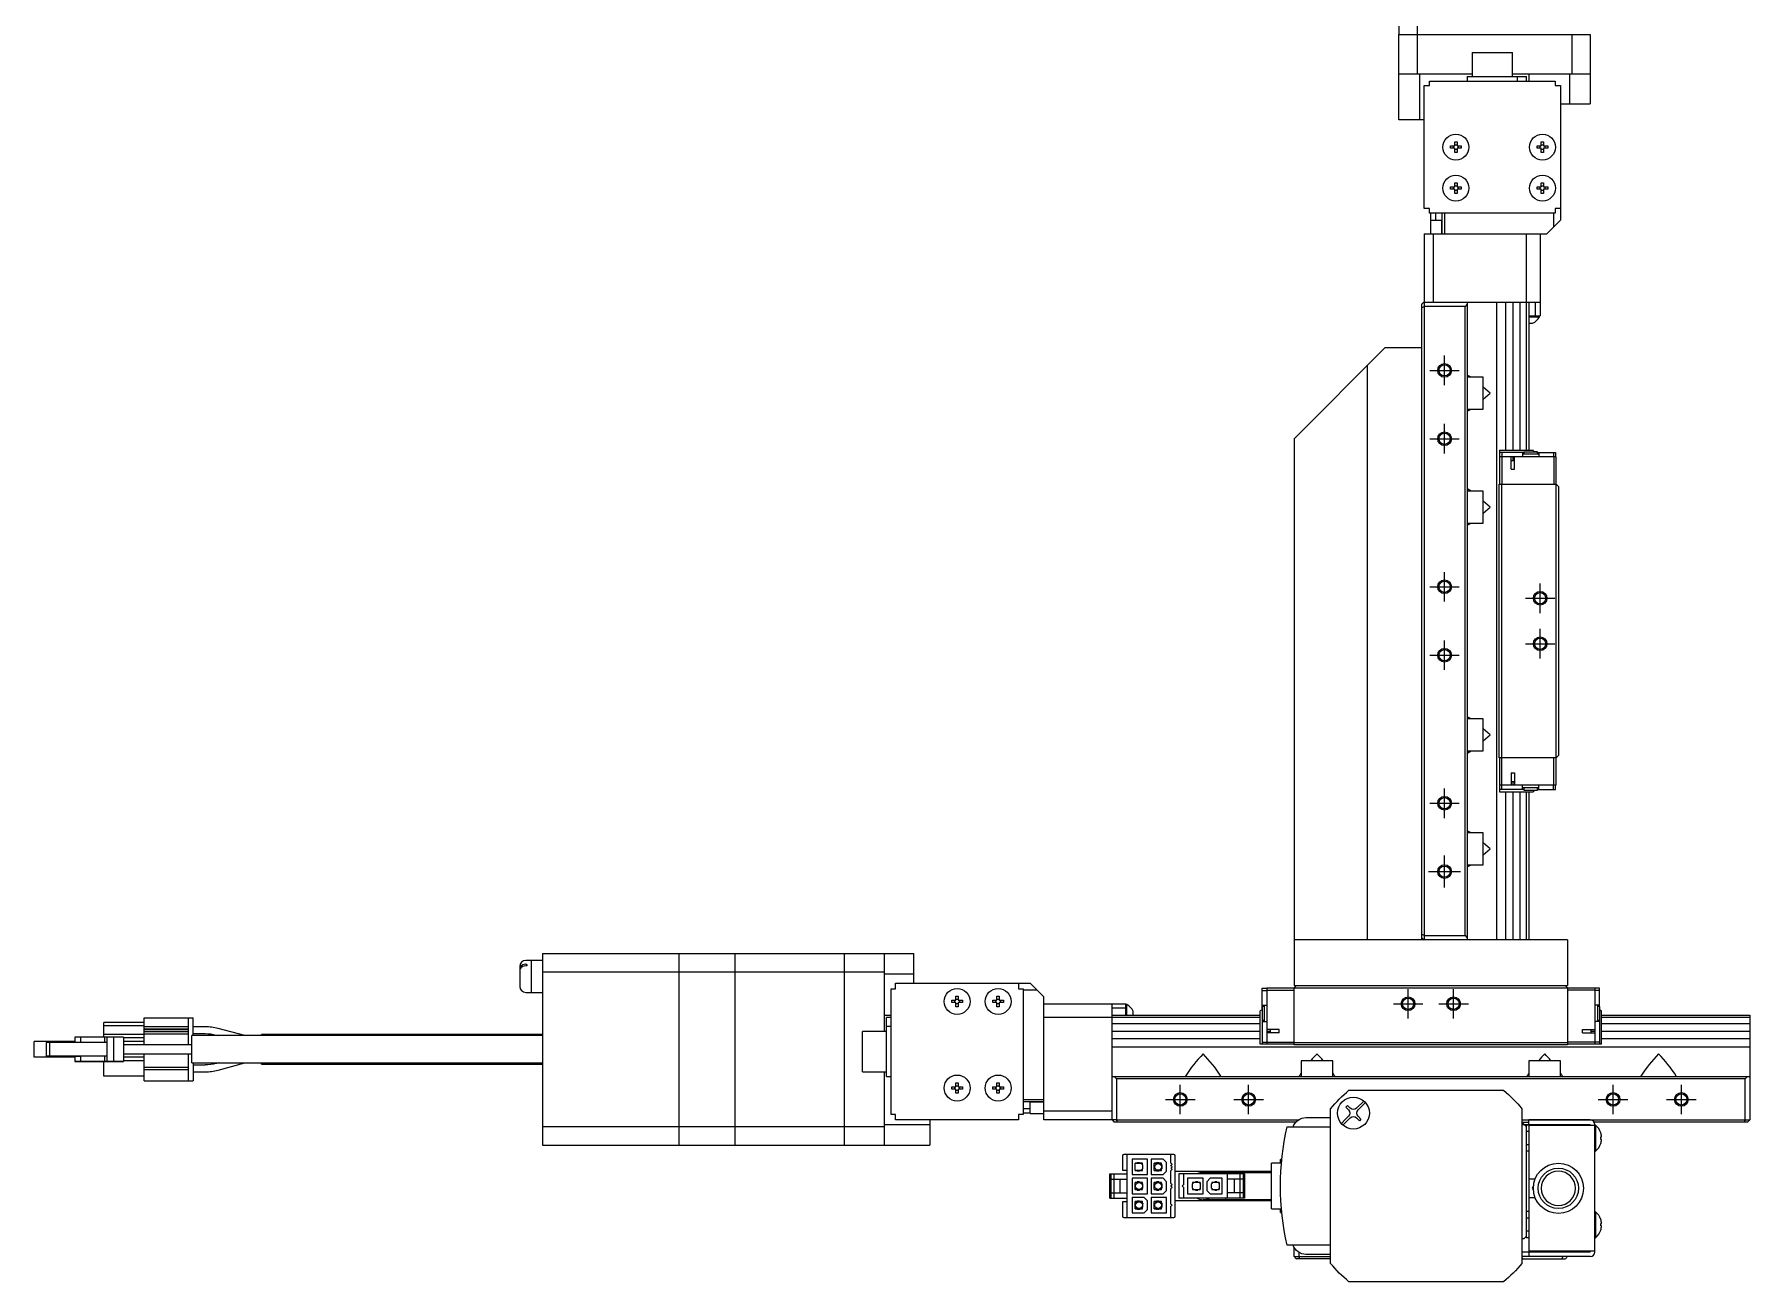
# Model space of a CAD drawing. Extents: x 0 to 1558, y -8 to 1234.
# Drawn here: x 0 to 376.6, y 394.8 to 668.5 of the extents above; entities that cross this region are included whole.
import ezdxf

# ---------------------------------------------------------------- set-up
doc = ezdxf.new("R2010")
doc.units = 0
doc.header["$LTSCALE"] = 0.5
doc.linetypes.add('CENTER', pattern=[50.8, 31.75, -6.35, 6.35, -6.35])
for name, color, linetype in [('MSM_CENTER', 1, 'CENTER'), ('MSM_CONTINUOUS', 7, 'CONTINUOUS'), ('MSM_NARROW', 5, 'CONTINUOUS')]:
    doc.layers.add(name, color=color, linetype=linetype)

msp = doc.modelspace()

# ---------------------------------------------------------------- linework, layer by layer
at = {"layer": 'MSM_CENTER'}
for p, q in [((309.6, 591.54), (309.6, 598.04)), ((306.35, 594.79), (312.85, 594.79)), ((309.6, 576.54), (309.6, 583.04)), ((306.35, 579.79), (312.85, 579.79)), ((309.6, 544.04), (309.6, 550.54)), ((306.35, 547.29), (312.85, 547.29)), ((330.6, 541.54), (330.6, 548.04)), ((327.35, 544.79), (333.85, 544.79)), ((309.6, 529.04), (309.6, 535.54)), ((327.35, 534.79), (333.85, 534.79)), ((330.6, 531.54), (330.6, 538.04)), ((306.35, 532.29), (312.85, 532.29)), ((309.6, 496.54), (309.6, 503.04)), ((306.35, 499.79), (312.85, 499.79)), ((309.6, 481.29), (309.6, 488.29)), ((306.1, 484.79), (313.1, 484.79)), ((298.37, 455.79), (304.83, 455.79)), ((301.6, 452.56), (301.6, 459.02)), ((308.37, 455.79), (314.83, 455.79)), ((311.6, 452.56), (311.6, 459.02)), ((251.6, 431.56), (251.6, 438.02)), ((266.6, 431.56), (266.6, 438.02)), ((346.6, 431.56), (346.6, 438.02)), ((361.6, 431.56), (361.6, 438.02)), ((248.37, 434.79), (254.83, 434.79)), ((263.37, 434.79), (269.83, 434.79)), ((343.37, 434.79), (349.83, 434.79)), ((358.37, 434.79), (364.83, 434.79))]:
    msp.add_line(p, q, dxfattribs=at)
at = {"layer": 'MSM_CONTINUOUS'}
for p, q in [((299.6, 692.49), (299.6, 668.54)), ((303.63, 692.49), (303.63, 668.54)), ((299.6, 668.54), (341.6, 668.54)), ((299.6, 668.49), (341.6, 668.49)), ((299.6, 649.79), (299.6, 668.49)), ((299.65, 668.54), (299.65, 668.49)), ((303.63, 668.49), (303.63, 659.79)), ((303.89, 668.54), (303.89, 668.49)), ((337.31, 668.54), (337.31, 668.49)), ((337.57, 668.49), (337.57, 659.79)), ((341.55, 668.54), (341.55, 668.49)), ((341.6, 668.49), (341.6, 653.29)), ((315.68, 664.59), (324.53, 664.59)), ((315.68, 664.59), (315.68, 659.29)), ((324.53, 659.29), (324.53, 664.59)), ((315.68, 659.79), (299.6, 659.79)), ((304.1, 659.79), (304.1, 649.79)), ((314.6, 659.29), (327.6, 659.29)), ((314.6, 659.29), (314.6, 658.29)), ((341.6, 659.79), (324.53, 659.79)), ((325.6, 658.29), (325.6, 659.29)), ((327.6, 658.29), (327.6, 659.29)), ((328.1, 659.79), (328.1, 658.29)), ((337.1, 653.29), (337.1, 659.79)), ((305.1, 630.29), (305.1, 657.29)), ((305.1, 657.29), (306.3, 657.29)), ((306.3, 658.29), (333.9, 658.29)), ((306.3, 657.29), (306.3, 658.29)), ((333.9, 658.29), (333.9, 657.29)), ((333.9, 657.29), (335.1, 657.29)), ((335.1, 657.29), (335.1, 627.79)), ((335.1, 653.29), (341.6, 653.29)), ((305.1, 649.79), (299.6, 649.79)), ((310.94, 644.05), (311.84, 644.05)), ((310.94, 643.53), (310.94, 644.05)), ((311.58, 643.53), (311.58, 644.05)), ((311.84, 644.95), (312.36, 644.95)), ((311.84, 644.05), (311.84, 644.95)), ((311.84, 644.31), (312.36, 644.31)), ((312.36, 644.95), (312.36, 644.05)), ((312.36, 644.05), (313.26, 644.05)), ((312.62, 644.05), (312.62, 643.53)), ((313.26, 644.05), (313.26, 643.53)), ((329.94, 644.05), (330.84, 644.05)), ((329.94, 643.53), (329.94, 644.05)), ((330.58, 643.53), (330.58, 644.05)), ((330.84, 644.95), (331.36, 644.95)), ((330.84, 644.05), (330.84, 644.95)), ((330.84, 644.31), (331.36, 644.31)), ((331.36, 644.95), (331.36, 644.05)), ((331.36, 644.05), (332.26, 644.05)), ((331.62, 644.05), (331.62, 643.53)), ((332.26, 644.05), (332.26, 643.53)), ((311.84, 643.53), (310.94, 643.53)), ((311.84, 642.64), (311.84, 643.53)), ((312.36, 643.28), (311.84, 643.28)), ((312.36, 642.64), (311.84, 642.64)), ((312.36, 643.53), (312.36, 642.64)), ((313.26, 643.53), (312.36, 643.53)), ((330.84, 643.53), (329.94, 643.53)), ((330.84, 642.64), (330.84, 643.53)), ((331.36, 643.28), (330.84, 643.28)), ((331.36, 642.64), (330.84, 642.64)), ((331.36, 643.53), (331.36, 642.64)), ((332.26, 643.53), (331.36, 643.53)), ((310.94, 635.05), (311.84, 635.05)), ((310.94, 634.53), (310.94, 635.05)), ((311.84, 634.53), (310.94, 634.53)), ((311.58, 634.53), (311.58, 635.05)), ((311.84, 635.95), (312.36, 635.95)), ((311.84, 635.05), (311.84, 635.95)), ((311.84, 635.31), (312.36, 635.31)), ((311.84, 633.64), (311.84, 634.53)), ((312.36, 634.28), (311.84, 634.28)), ((312.36, 633.64), (311.84, 633.64)), ((312.36, 635.95), (312.36, 635.05)), ((312.36, 635.05), (313.26, 635.05)), ((312.36, 634.53), (312.36, 633.64)), ((313.26, 634.53), (312.36, 634.53)), ((312.62, 635.05), (312.62, 634.53)), ((313.26, 635.05), (313.26, 634.53)), ((329.94, 635.05), (330.84, 635.05)), ((329.94, 634.53), (329.94, 635.05)), ((330.84, 634.53), (329.94, 634.53)), ((330.58, 634.53), (330.58, 635.05)), ((330.84, 635.95), (331.36, 635.95)), ((330.84, 635.05), (330.84, 635.95)), ((330.84, 635.31), (331.36, 635.31)), ((330.84, 633.64), (330.84, 634.53)), ((331.36, 634.28), (330.84, 634.28)), ((331.36, 633.64), (330.84, 633.64)), ((331.36, 635.95), (331.36, 635.05)), ((331.36, 635.05), (332.26, 635.05)), ((331.36, 634.53), (331.36, 633.64)), ((332.26, 634.53), (331.36, 634.53)), ((331.62, 635.05), (331.62, 634.53)), ((332.26, 635.05), (332.26, 634.53)), ((306.3, 630.29), (305.1, 630.29)), ((306.3, 629.29), (306.3, 630.29)), ((333.9, 629.29), (306.3, 629.29)), ((306.6, 627.79), (306.6, 629.29)), ((307.6, 629.29), (307.6, 627.79)), ((309.1, 624.79), (309.1, 629.29)), ((309.6, 629.29), (309.6, 624.79)), ((333.6, 626.29), (333.6, 629.29)), ((335.1, 630.29), (333.9, 630.29)), ((333.9, 630.29), (333.9, 629.29)), ((306.5, 627.79), (309, 627.79)), ((306.5, 627.79), (306.5, 624.79)), ((309, 624.79), (309, 627.79)), ((332.1, 624.79), (333.6, 626.29)), ((333.6, 626.29), (335.1, 627.79)), ((305.1, 624.79), (332.1, 624.79)), ((305.1, 624.79), (305.1, 608.8)), ((307.1, 624.79), (307.1, 609.79)), ((327.6, 609.79), (327.6, 624.79)), ((330.6, 624.79), (330.6, 606.79)), ((305.1, 609.79), (304.6, 609.29)), ((304.6, 469.79), (304.6, 609.29)), ((305.1, 609.79), (330.6, 609.79)), ((305.11, 608.79), (305.11, 470.79)), ((314.1, 608.79), (305.11, 608.79)), ((314.6, 609.29), (314.1, 608.79)), ((314.1, 470.79), (314.1, 608.79)), ((314.6, 609.79), (314.6, 469.79)), ((321.1, 469.79), (321.1, 609.79)), ((322.99, 609.79), (322.99, 577.29)), ((324.6, 609.79), (324.6, 577.29)), ((326.21, 577.29), (326.21, 609.79)), ((327.59, 577.29), (327.59, 609.79)), ((328.1, 609.79), (328.1, 577.29)), ((328.1, 606.79), (330.6, 606.79)), ((328.1, 606.54), (330.45, 606.54)), ((329.6, 606.79), (329.6, 609.79)), ((330.45, 606.54), (330.45, 606.79)), ((328.1, 605.14), (328.94, 605.14)), ((296.6, 599.79), (276.6, 579.79)), ((296.6, 599.79), (304.6, 599.79)), ((292.6, 595.79), (292.6, 469.79)), ((314.72, 593.69), (314.6, 593.54)), ((318.1, 593.29), (314.6, 593.29)), ((315.47, 593.29), (314.72, 593.69)), ((318.1, 586.29), (318.1, 593.29)), ((319.6, 589.79), (318.1, 591.11)), ((318.1, 588.47), (319.6, 589.79)), ((314.6, 586.29), (318.1, 586.29)), ((314.6, 586.05), (314.72, 585.89)), ((314.72, 585.89), (315.47, 586.29)), ((276.6, 579.79), (276.6, 459.79)), ((321.7, 577.29), (329.03, 577.29)), ((321.7, 577.29), (321.7, 569.79)), ((327, 576.79), (321.7, 576.79)), ((322.2, 576.79), (322.2, 569.79)), ((326.7, 576.79), (326.7, 575.79)), ((330.3, 576.39), (326.7, 576.39)), ((330, 576.84), (327, 576.84)), ((327, 576.84), (327, 576.39)), ((329.3, 576.84), (329.03, 577.29)), ((330, 576.89), (329.27, 576.89)), ((330, 576.39), (330, 576.89)), ((330, 576.79), (334, 576.79)), ((330.3, 576.79), (330.3, 575.79)), ((333.5, 576.79), (333.5, 575.79)), ((334, 576.79), (334, 575.79)), ((334.1, 575.79), (321.7, 575.79)), ((324.25, 573.09), (324.25, 575.79)), ((324.25, 574.99), (324.95, 574.99)), ((324.25, 573.09), (324.95, 573.09)), ((324.6, 575.79), (324.6, 574.99)), ((324.95, 573.09), (324.95, 575.79)), ((333.6, 575.79), (333.6, 569.79)), ((334.1, 503.79), (334.1, 575.79)), ((314.72, 568.69), (314.6, 568.54)), ((315.47, 568.29), (314.72, 568.69)), ((321.6, 509.79), (321.6, 569.79)), ((321.6, 569.79), (334.1, 569.79)), ((322.1, 569.79), (322.1, 509.79)), ((334.1, 569.79), (334.6, 569.29)), ((334.6, 569.29), (334.6, 510.29)), ((318.1, 568.29), (314.6, 568.29)), ((318.1, 561.29), (318.1, 568.29)), ((319.6, 564.79), (318.1, 566.12)), ((314.6, 561.29), (318.1, 561.29)), ((314.72, 560.89), (315.47, 561.29)), ((318.1, 563.47), (319.6, 564.79)), ((314.6, 561.05), (314.72, 560.89)), ((314.72, 518.69), (314.6, 518.54)), ((318.1, 518.29), (314.6, 518.29)), ((315.47, 518.29), (314.72, 518.69)), ((318.1, 511.29), (318.1, 518.29)), ((319.6, 514.79), (318.1, 516.11)), ((318.1, 513.47), (319.6, 514.79)), ((314.6, 511.29), (318.1, 511.29)), ((314.6, 511.05), (314.72, 510.89)), ((314.72, 510.89), (315.47, 511.29)), ((334.1, 509.79), (321.6, 509.79)), ((321.7, 509.79), (321.7, 502.29)), ((322.2, 502.79), (322.2, 509.79)), ((333.6, 503.79), (333.6, 509.79)), ((334.6, 510.29), (334.1, 509.79)), ((324.25, 506.49), (324.25, 503.79)), ((324.25, 506.49), (324.95, 506.49)), ((324.95, 506.49), (324.95, 503.79)), ((334.1, 503.79), (321.7, 503.79)), ((327, 502.79), (321.7, 502.79)), ((321.7, 502.29), (329.03, 502.29)), ((322.99, 502.29), (322.99, 469.79)), ((324.25, 504.59), (324.95, 504.59)), ((324.6, 504.59), (324.6, 503.79)), ((324.6, 502.29), (324.6, 469.79)), ((326.21, 469.79), (326.21, 502.29)), ((326.7, 502.79), (326.7, 503.79)), ((330.3, 503.19), (326.7, 503.19)), ((327, 503.19), (327, 502.69)), ((327, 502.69), (330, 502.69)), ((327.59, 469.79), (327.59, 502.29)), ((328.1, 502.29), (328.1, 469.79)), ((329.27, 502.69), (329.03, 502.29)), ((330, 502.69), (330, 503.19)), ((330, 502.79), (334, 502.79)), ((330.3, 502.79), (330.3, 503.79)), ((333.5, 502.79), (333.5, 503.79)), ((334, 502.79), (334, 503.79)), ((314.72, 493.69), (314.6, 493.54)), ((315.47, 493.29), (314.72, 493.69)), ((318.1, 493.29), (314.6, 493.29)), ((318.1, 486.29), (318.1, 493.29)), ((319.6, 489.79), (318.1, 491.11)), ((318.1, 488.47), (319.6, 489.79)), ((314.6, 486.29), (318.1, 486.29)), ((314.6, 486.05), (314.72, 485.89)), ((314.72, 485.89), (315.47, 486.29)), ((305.1, 470.79), (305.1, 469.79)), ((305.11, 470.79), (314.1, 470.79)), ((314.1, 470.79), (314.6, 470.29)), ((336.6, 469.79), (276.6, 469.79)), ((304.6, 470.29), (305.1, 469.79)), ((336.6, 469.79), (336.6, 459.79)), ((106.6, 463.99), (106.6, 459.59)), ((109.05, 465.29), (107.9, 465.29)), ((108.1, 464.44), (107.9, 464.44)), ((108.1, 464.09), (107.9, 464.09)), ((108.1, 464.44), (108.1, 464.09)), ((109.05, 465.29), (109.05, 458.29)), ((109.1, 465.24), (109.05, 465.24)), ((111.6, 465.29), (109.1, 465.29)), ((109.1, 465.29), (109.1, 458.29)), ((111.6, 466.79), (141.55, 466.79)), ((111.6, 466.79), (111.6, 424.79)), ((141.55, 424.79), (141.55, 466.79)), ((141.55, 466.74), (141.6, 466.74)), ((141.6, 466.79), (153.85, 466.79)), ((141.6, 424.79), (141.6, 466.79)), ((153.85, 424.79), (153.85, 466.79)), ((153.85, 466.74), (153.9, 466.74)), ((153.9, 466.79), (177.85, 466.79)), ((153.9, 424.79), (153.9, 466.79)), ((177.85, 424.79), (177.85, 466.79)), ((177.85, 466.74), (177.9, 466.74)), ((177.9, 466.79), (193.1, 466.79)), ((177.9, 424.79), (177.9, 466.79)), ((186.6, 466.79), (186.6, 449.72)), ((193.1, 460.29), (193.1, 466.79)), ((111.6, 462.76), (141.55, 462.76)), ((141.55, 462.51), (141.6, 462.51)), ((141.6, 462.76), (153.85, 462.76)), ((153.85, 462.51), (153.9, 462.51)), ((153.9, 462.76), (177.85, 462.76)), ((177.85, 462.51), (177.9, 462.51)), ((177.9, 462.76), (186.6, 462.76)), ((193.1, 462.29), (186.6, 462.29)), ((189.1, 459.09), (189.1, 460.29)), ((189.1, 460.29), (218.6, 460.29)), ((216.1, 460.29), (216.1, 459.09)), ((221.6, 457.29), (218.6, 460.29)), ((276.6, 459.79), (336.6, 459.79)), ((276.6, 459.29), (277.1, 459.79)), ((336.1, 459.79), (336.6, 459.29)), ((107.9, 458.29), (109.05, 458.29)), ((109.05, 458.34), (109.1, 458.34)), ((109.1, 458.29), (111.6, 458.29)), ((188.1, 431.49), (188.1, 459.09)), ((188.1, 459.09), (189.1, 459.09)), ((201.44, 456.03), (201.44, 456.55)), ((201.44, 456.55), (202.34, 456.55)), ((202.34, 456.03), (201.44, 456.03)), ((202.08, 456.03), (202.08, 456.55)), ((202.34, 457.45), (202.86, 457.45)), ((202.34, 456.55), (202.34, 457.45)), ((202.34, 456.81), (202.86, 456.81)), ((202.34, 455.14), (202.34, 456.03)), ((202.86, 455.78), (202.34, 455.78)), ((202.86, 457.45), (202.86, 456.55)), ((202.86, 456.55), (203.76, 456.55)), ((202.86, 456.03), (202.86, 455.14)), ((203.76, 456.03), (202.86, 456.03)), ((203.12, 456.55), (203.12, 456.03)), ((203.76, 456.55), (203.76, 456.03)), ((210.44, 456.03), (210.44, 456.55)), ((210.44, 456.55), (211.34, 456.55)), ((211.34, 456.03), (210.44, 456.03)), ((211.08, 456.03), (211.08, 456.55)), ((211.34, 457.45), (211.86, 457.45)), ((211.34, 456.55), (211.34, 457.45)), ((211.34, 456.81), (211.86, 456.81)), ((211.34, 455.14), (211.34, 456.03)), ((211.86, 455.78), (211.34, 455.78)), ((211.86, 457.45), (211.86, 456.55)), ((211.86, 456.55), (212.76, 456.55)), ((211.86, 456.03), (211.86, 455.14)), ((212.76, 456.03), (211.86, 456.03)), ((212.12, 456.55), (212.12, 456.03)), ((212.76, 456.55), (212.76, 456.03)), ((216.1, 459.09), (217.1, 459.09)), ((217.1, 459.09), (217.1, 431.49)), ((220.1, 458.79), (217.1, 458.79)), ((221.6, 430.29), (221.6, 457.29)), ((221.6, 455.79), (239.6, 455.79)), ((236.6, 430.29), (236.6, 455.79)), ((239.6, 453.29), (239.6, 455.79)), ((269.6, 459.19), (270.6, 459.19)), ((269.6, 455.19), (269.6, 459.19)), ((269.6, 458.69), (270.6, 458.69)), ((270.6, 459.29), (270.6, 446.89)), ((270.6, 459.29), (342.6, 459.29)), ((270.6, 458.79), (276.6, 458.79)), ((276.6, 446.79), (276.6, 459.29)), ((336.6, 459.29), (336.6, 446.79)), ((342.6, 458.79), (336.6, 458.79)), ((342.6, 459.29), (342.6, 446.89)), ((343.6, 459.19), (342.6, 459.19)), ((343.6, 458.69), (342.6, 458.69)), ((343.6, 455.19), (343.6, 459.19)), ((24.15, 446.79), (24.15, 452.69)), ((24.15, 452.69), (34.85, 452.69)), ((33.85, 446.79), (33.85, 452.69)), ((34.85, 448.79), (34.85, 452.69)), ((186.6, 453.29), (188.1, 453.29)), ((187.1, 439.79), (187.1, 452.79)), ((188.1, 452.79), (187.1, 452.79)), ((202.86, 455.14), (202.34, 455.14)), ((211.86, 455.14), (211.34, 455.14)), ((236.6, 452.79), (221.6, 452.79)), ((239.6, 454.79), (236.6, 454.79)), ((236.6, 453.29), (269.1, 453.29)), ((269.1, 452.79), (236.6, 452.79)), ((239.85, 455.64), (239.6, 455.64)), ((239.85, 453.29), (239.85, 455.64)), ((241.25, 453.29), (241.25, 454.13)), ((269.55, 454.49), (269.1, 454.22)), ((269.1, 446.89), (269.1, 454.22)), ((269.5, 455.19), (269.5, 454.46)), ((270, 455.19), (269.5, 455.19)), ((269.55, 455.19), (269.55, 452.19)), ((269.55, 452.19), (270, 452.19)), ((269.6, 455.49), (270.6, 455.49)), ((269.6, 452.19), (269.6, 446.89)), ((270, 455.49), (270, 451.89)), ((343.6, 455.49), (342.6, 455.49)), ((343.2, 455.49), (343.2, 451.89)), ((343.7, 455.19), (343.2, 455.19)), ((343.2, 452.19), (343.7, 452.19)), ((343.6, 452.19), (343.6, 446.89)), ((343.7, 452.19), (343.7, 455.19)), ((343.7, 454.46), (344.1, 454.22)), ((344.1, 446.89), (344.1, 454.22)), ((344.1, 453.29), (376.6, 453.29)), ((376.6, 452.79), (344.1, 452.79)), ((376.6, 453.29), (376.6, 430.29)), ((8.9, 448.49), (8.9, 447.29)), ((9.85, 448.49), (8.9, 448.49)), ((10.15, 448.49), (9.85, 448.49)), ((10.15, 448.49), (10.15, 447.29)), ((15.4, 448.49), (10.15, 448.49)), ((24.15, 451.69), (15.25, 451.69)), ((15.25, 448.49), (15.25, 451.69)), ((24.15, 450.94), (15.25, 450.94)), ((24.15, 449.04), (15.25, 449.04)), ((15.4, 448.49), (15.4, 447.29)), ((15.9, 448.49), (15.4, 448.49)), ((17.4, 448.49), (15.9, 448.49)), ((15.9, 448.49), (15.9, 443.09)), ((17.4, 448.49), (17.4, 443.09)), ((19.6, 448.49), (17.4, 448.49)), ((19.6, 448.49), (19.6, 443.09)), ((24.15, 448.29), (19.6, 448.29)), ((24.15, 450.79), (33.85, 450.79)), ((24.15, 450.29), (33.85, 450.29)), ((24.15, 450.24), (33.85, 450.24)), ((24.15, 449.74), (33.85, 449.74)), ((24.15, 449.69), (33.85, 449.69)), ((24.15, 449.19), (33.85, 449.19)), ((34.6, 442.79), (34.6, 448.79)), ((111.6, 448.79), (34.6, 448.79)), ((37.48, 450.74), (34.85, 450.74)), ((34.85, 449.24), (37.48, 449.24)), ((39.98, 448.92), (40.43, 448.79)), ((46.22, 448.79), (40.37, 450.36)), ((49.85, 448.79), (49.85, 449.04)), ((111.6, 449.04), (49.85, 449.04)), ((181.8, 440.87), (181.8, 449.72)), ((187.1, 449.72), (181.8, 449.72)), ((188.1, 450.79), (187.1, 450.79)), ((269.1, 451.4), (236.6, 451.4)), ((236.6, 449.79), (269.1, 449.79)), ((236.6, 448.19), (269.1, 448.19)), ((269.6, 451.89), (270.6, 451.89)), ((273.3, 450.14), (270.6, 450.14)), ((270.6, 449.79), (271.4, 449.79)), ((273.3, 449.44), (270.6, 449.44)), ((271.4, 449.44), (271.4, 450.14)), ((273.3, 449.44), (273.3, 450.14)), ((339.9, 450.14), (342.6, 450.14)), ((339.9, 449.44), (339.9, 450.14)), ((339.9, 449.44), (342.6, 449.44)), ((341.8, 449.44), (341.8, 450.14)), ((341.8, 449.79), (342.6, 449.79)), ((343.6, 451.89), (342.6, 451.89)), ((376.6, 451.4), (344.1, 451.4)), ((344.1, 449.79), (376.6, 449.79)), ((344.1, 448.19), (376.6, 448.19)), ((0, 444.09), (0, 447.49)), ((8.9, 447.49), (0, 447.49)), ((3.3, 447.29), (2.6, 447.29)), ((2.6, 447.29), (2.6, 444.29)), ((3.3, 447.29), (3.3, 444.29)), ((15.9, 447.29), (3.3, 447.29)), ((24.15, 447.49), (19.6, 447.49)), ((26.96, 446.79), (19.6, 446.79)), ((19.6, 444.79), (26.96, 444.79)), ((19.6, 444.79), (27.5, 444.79)), ((24.15, 438.89), (24.15, 444.79)), ((28.22, 446.79), (26.96, 446.79)), ((26.96, 444.79), (28.22, 444.79)), ((27.5, 444.79), (27.7, 444.79)), ((27.7, 444.79), (34.6, 444.79)), ((34.6, 446.79), (28.22, 446.79)), ((28.22, 444.79), (34.6, 444.79)), ((33.85, 438.89), (33.85, 444.79)), ((376.6, 446.29), (236.6, 446.29)), ((276.6, 446.89), (269.1, 446.89)), ((269.6, 447.39), (276.6, 447.39)), ((276.6, 447.29), (336.6, 447.29)), ((336.6, 446.79), (276.6, 446.79)), ((343.6, 447.39), (336.6, 447.39)), ((344.1, 446.89), (336.6, 446.89)), ((8.9, 444.09), (0, 444.09)), ((8.9, 444.09), (0, 444.09)), ((8.9, 444.09), (0, 444.09)), ((2.6, 444.29), (4.1, 444.29)), ((3.3, 444.29), (2.6, 444.29)), ((15.9, 444.29), (3.3, 444.29)), ((4.1, 444.29), (5.6, 444.29)), ((5.47, 444.29), (10.15, 444.29)), ((5.6, 444.29), (5.47, 444.29)), ((8.9, 444.29), (8.9, 443.09)), ((9.85, 443.09), (8.9, 443.09)), ((8.9, 443.09), (18.6, 443.09)), ((8.9, 443.09), (8.9, 443.09)), ((9.85, 444.29), (10.15, 444.29)), ((10.15, 443.09), (9.85, 443.09)), ((15.4, 444.29), (10.15, 444.29)), ((10.15, 444.29), (10.15, 443.09)), ((15.4, 443.09), (10.15, 443.09)), ((11.65, 443.09), (11.83, 443.09)), ((11.95, 443.09), (11.65, 443.09)), ((11.83, 443.09), (17.4, 443.09)), ((19.6, 443.09), (11.95, 443.09)), ((15.25, 439.89), (15.25, 443.09)), ((15.9, 444.29), (15.4, 444.29)), ((15.4, 444.29), (15.4, 443.09)), ((15.9, 443.09), (15.4, 443.09)), ((17.4, 443.09), (15.9, 443.09)), ((18.6, 443.09), (19.6, 443.09)), ((24.15, 444.09), (19.6, 444.09)), ((24.15, 443.29), (19.6, 443.29)), ((19.6, 443.09), (19.6, 443.09)), ((24.15, 441.84), (33.85, 441.84)), ((24.15, 441.34), (33.85, 441.34)), ((34.6, 442.79), (111.6, 442.79)), ((34.85, 442.79), (34.85, 438.89)), ((37.48, 442.34), (34.85, 442.34)), ((34.85, 440.84), (37.48, 440.84)), ((40.43, 442.79), (39.97, 442.67)), ((40.36, 441.22), (46.22, 442.79)), ((49.85, 442.54), (49.85, 442.79)), ((49.85, 442.54), (111.6, 442.54)), ((181.8, 440.87), (187.1, 440.87)), ((186.6, 440.87), (186.6, 424.79)), ((278.1, 443.29), (278.1, 439.79)), ((285.1, 443.29), (278.1, 443.29)), ((285.1, 439.79), (285.1, 443.29)), ((335.1, 443.29), (328.1, 443.29)), ((328.1, 443.29), (328.1, 439.79)), ((335.1, 439.79), (335.1, 443.29)), ((24.15, 439.89), (15.25, 439.89)), ((24.15, 438.89), (34.85, 438.89)), ((187.1, 439.79), (188.1, 439.79)), ((201.44, 437.03), (201.44, 437.55)), ((201.44, 437.55), (202.34, 437.55)), ((202.34, 437.03), (201.44, 437.03)), ((202.08, 437.03), (202.08, 437.55)), ((202.34, 438.45), (202.86, 438.45)), ((202.34, 437.55), (202.34, 438.45)), ((202.34, 437.81), (202.86, 437.81)), ((202.34, 436.14), (202.34, 437.03)), ((202.86, 438.45), (202.86, 437.55)), ((202.86, 437.55), (203.76, 437.55)), ((202.86, 437.03), (202.86, 436.14)), ((203.76, 437.03), (202.86, 437.03)), ((203.12, 437.55), (203.12, 437.03)), ((203.76, 437.55), (203.76, 437.03)), ((210.44, 437.03), (210.44, 437.55)), ((210.44, 437.55), (211.34, 437.55)), ((211.34, 437.03), (210.44, 437.03)), ((211.08, 437.03), (211.08, 437.55)), ((211.34, 438.45), (211.86, 438.45)), ((211.34, 437.55), (211.34, 438.45)), ((211.34, 437.81), (211.86, 437.81)), ((211.34, 436.14), (211.34, 437.03)), ((211.86, 438.45), (211.86, 437.55)), ((211.86, 437.55), (212.76, 437.55)), ((211.86, 437.03), (211.86, 436.14)), ((212.76, 437.03), (211.86, 437.03)), ((212.12, 437.55), (212.12, 437.03)), ((212.76, 437.55), (212.76, 437.03)), ((236.6, 439.79), (376.6, 439.79)), ((237.1, 439.79), (237.6, 439.29)), ((375.6, 439.29), (237.6, 439.29)), ((237.6, 439.29), (237.6, 430.3)), ((252.86, 439.79), (252.7, 439.92)), ((260.34, 439.79), (260.5, 439.92)), ((277.86, 439.79), (277.7, 439.92)), ((285.34, 439.79), (285.5, 439.92)), ((327.86, 439.79), (327.7, 439.92)), ((335.34, 439.79), (335.5, 439.92)), ((352.86, 439.79), (352.7, 439.92)), ((360.34, 439.79), (360.5, 439.92)), ((375.6, 439.29), (376.1, 439.79)), ((375.6, 430.3), (375.6, 439.29)), ((202.86, 436.78), (202.34, 436.78)), ((202.86, 436.14), (202.34, 436.14)), ((211.86, 436.78), (211.34, 436.78)), ((211.86, 436.14), (211.34, 436.14)), ((217.1, 434.79), (221.6, 434.79)), ((221.6, 434.29), (217.1, 434.29)), ((218.6, 431.69), (218.6, 434.19)), ((221.6, 434.19), (218.6, 434.19)), ((287.94, 433.1), (288.29, 433.46)), ((288.54, 432.5), (287.94, 433.1)), ((288.29, 433.46), (288.89, 432.86)), ((288.63, 436.79), (322.57, 436.79)), ((290.31, 432.86), (291.89, 434.44)), ((292.25, 434.09), (290.66, 432.5)), ((189.1, 431.49), (188.1, 431.49)), ((189.1, 430.29), (189.1, 431.49)), ((216.1, 430.29), (189.1, 430.29)), ((196.6, 430.29), (196.6, 424.79)), ((216.1, 431.49), (216.1, 430.29)), ((217.1, 431.49), (216.1, 431.49)), ((217.1, 432.79), (218.6, 432.79)), ((218.6, 431.79), (217.1, 431.79)), ((218.6, 431.69), (221.6, 431.69)), ((221.6, 432.29), (236.6, 432.29)), ((237.6, 430.29), (221.6, 430.29)), ((236.6, 430.29), (237.1, 429.79)), ((276.94, 429.79), (237.1, 429.79)), ((237.6, 430.3), (277.53, 430.3)), ((279.18, 430.79), (284.6, 430.79)), ((284.6, 398.82), (284.6, 432.76)), ((286.95, 429.5), (287.88, 430.43)), ((288.23, 430.07), (287.31, 429.15)), ((287.88, 430.43), (288.54, 431.09)), ((288.89, 430.73), (288.23, 430.07)), ((290.91, 430.13), (290.31, 430.73)), ((290.66, 431.09), (291.26, 430.49)), ((291.26, 430.49), (290.91, 430.13)), ((326.6, 432.76), (326.6, 398.82)), ((326.6, 430.3), (375.6, 430.3)), ((327.6, 428.79), (326.6, 429.79)), ((326.6, 429.79), (328.1, 429.79)), ((341.6, 430.29), (328.1, 430.29)), ((328.1, 429.29), (328.1, 430.29)), ((376.1, 429.79), (342.47, 429.79)), ((375.6, 430.29), (376.6, 430.29)), ((376.1, 429.79), (376.6, 430.29)), ((111.6, 428.82), (141.55, 428.82)), ((141.55, 429.08), (141.6, 429.08)), ((141.6, 428.82), (153.85, 428.82)), ((153.85, 429.08), (153.9, 429.08)), ((153.9, 428.82), (177.85, 428.82)), ((177.85, 429.08), (177.9, 429.08)), ((177.9, 428.82), (186.6, 428.82)), ((186.6, 429.29), (196.6, 429.29)), ((275.03, 428.79), (284.6, 428.79)), ((326.6, 429.29), (341.6, 429.29)), ((327.2, 429.19), (335.85, 429.19)), ((341.6, 429.18), (327.6, 429.18)), ((327.6, 404.41), (327.6, 429.18)), ((328.1, 427.74), (327.6, 427.74)), ((328.1, 429.09), (328.1, 401.49)), ((342.6, 429.09), (328.1, 429.09)), ((335.85, 429.19), (335.86, 429.18)), ((335.9, 429.29), (336.01, 429.18)), ((336.6, 429.18), (336.6, 429.29)), ((341.6, 429.09), (341.6, 429.29)), ((342.6, 401.29), (342.6, 429.29)), ((342.76, 429.14), (342.6, 429.14)), ((342.76, 429.14), (342.76, 423.44)), ((343.91, 427.45), (343.91, 427.45)), ((343.91, 426.03), (343.91, 426.55)), ((343.91, 426.55), (344.08, 426.55)), ((344.08, 426.03), (343.91, 426.03)), ((111.6, 424.79), (141.55, 424.79)), ((141.55, 424.84), (141.6, 424.84)), ((141.6, 424.79), (153.85, 424.79)), ((153.85, 424.84), (153.9, 424.84)), ((153.9, 424.79), (177.85, 424.79)), ((177.85, 424.84), (177.9, 424.84)), ((177.9, 424.79), (196.6, 424.79)), ((238.9, 422.39), (238.9, 419.29)), ((250.2, 422.69), (239.2, 422.69)), ((239.9, 408.89), (239.9, 422.69)), ((249.5, 420.79), (249.5, 422.69)), ((250.5, 409.19), (250.5, 422.39)), ((328.1, 424.85), (327.6, 424.85)), ((328.1, 423.41), (327.6, 423.41)), ((342.6, 423.44), (342.76, 423.44)), ((343.91, 425.14), (343.91, 425.14)), ((236.1, 413.09), (236.1, 418.49)), ((236.1, 418.49), (239.9, 418.49)), ((236.4, 413.09), (236.4, 418.49)), ((237.1, 413.09), (237.1, 418.49)), ((238.9, 419.29), (239.9, 419.29)), ((241, 421.69), (241, 418.29)), ((244.4, 421.69), (241, 421.69)), ((241, 418.29), (244.4, 418.29)), ((242.15, 420.79), (241.65, 420.79)), ((241.65, 419.19), (241.65, 420.79)), ((243.02, 420.74), (241.65, 420.74)), ((241.65, 419.24), (243.02, 419.24)), ((241.65, 419.19), (242.15, 419.19)), ((242.15, 420.74), (242.15, 420.89)), ((242.65, 420.89), (242.15, 420.89)), ((242.15, 419.24), (242.15, 419.09)), ((242.15, 419.09), (242.65, 419.09)), ((242.65, 420.74), (242.65, 420.89)), ((243.3, 420.79), (242.65, 420.79)), ((242.65, 419.09), (242.65, 419.24)), ((242.65, 419.19), (243.3, 419.19)), ((243.4, 420.37), (243.02, 420.74)), ((243.02, 419.24), (243.4, 419.62)), ((243.3, 420.47), (243.3, 420.79)), ((243.3, 419.19), (243.3, 419.52)), ((243.4, 419.62), (243.4, 420.37)), ((244.4, 418.29), (244.4, 421.69)), ((245.2, 421.69), (245.2, 418.29)), ((247.85, 421.69), (245.2, 421.69)), ((245.2, 418.29), (247.85, 418.29)), ((245.85, 419.19), (245.85, 420.79)), ((246.35, 420.79), (245.85, 420.79)), ((247.22, 420.74), (245.85, 420.74)), ((246.01, 420.21), (245.85, 419.68)), ((245.85, 419.24), (247.22, 419.24)), ((245.85, 419.19), (246.35, 419.19)), ((246.35, 420.74), (246.35, 420.89)), ((246.85, 420.89), (246.35, 420.89)), ((246.35, 419.24), (246.35, 419.09)), ((246.35, 419.09), (246.85, 419.09)), ((246.85, 420.74), (246.85, 420.89)), ((247.5, 420.79), (246.85, 420.79)), ((246.85, 419.09), (246.85, 419.24)), ((246.85, 419.19), (247.5, 419.19)), ((247.6, 420.37), (247.22, 420.74)), ((247.22, 419.24), (247.5, 419.52)), ((247.31, 419.33), (247.44, 419.78)), ((247.5, 420.47), (247.5, 420.79)), ((247.5, 419.52), (247.6, 419.62)), ((247.5, 419.19), (247.5, 419.52)), ((247.6, 419.62), (247.6, 420.37)), ((248.6, 420.94), (247.85, 421.69)), ((247.85, 418.29), (248.6, 419.04)), ((248.6, 419.04), (248.6, 420.94)), ((249.5, 420.24), (249.5, 420.29)), ((249.5, 419.69), (249.5, 419.74)), ((249.5, 416.32), (249.5, 419.19)), ((250.5, 419.04), (271.6, 419.04)), ((251.3, 418.49), (251.3, 413.09)), ((265.7, 418.49), (251.3, 418.49)), ((252.3, 418.49), (252.3, 416.04)), ((256.6, 418.79), (271.6, 418.79)), ((259.6, 418.79), (259.6, 419.04)), ((261.6, 418.49), (261.6, 418.79)), ((261.9, 418.49), (261.9, 413.09)), ((264.7, 418.49), (264.7, 413.09)), ((265.4, 418.49), (265.4, 413.09)), ((265.7, 418.49), (265.7, 413.09)), ((271.6, 410.79), (271.6, 420.79)), ((273.81, 420.79), (271.6, 420.79)), ((273.6, 420.79), (273.6, 421.61)), ((273.89, 421.61), (273.6, 421.61)), ((236.4, 417.29), (239.9, 417.29)), ((236.4, 414.29), (239.9, 414.29)), ((238.4, 414.29), (238.4, 417.29)), ((241, 417.49), (241, 414.09)), ((244.4, 417.49), (241, 417.49)), ((241.65, 414.99), (241.65, 416.59)), ((242.15, 416.59), (241.65, 416.59)), ((243.02, 416.54), (241.65, 416.54)), ((241.65, 415.04), (243.02, 415.04)), ((241.65, 414.99), (242.15, 414.99)), ((242.65, 416.69), (242.15, 416.69)), ((242.15, 416.54), (242.15, 416.69)), ((242.15, 415.04), (242.15, 414.89)), ((242.15, 414.89), (242.65, 414.89)), ((242.65, 416.54), (242.65, 416.69)), ((243.3, 416.59), (242.65, 416.59)), ((242.65, 414.89), (242.65, 415.04)), ((242.65, 414.99), (243.3, 414.99)), ((243.4, 416.17), (243.02, 416.54)), ((243.02, 415.04), (243.4, 415.42)), ((243.3, 416.27), (243.3, 416.59)), ((243.3, 414.99), (243.3, 415.32)), ((243.4, 415.42), (243.4, 416.17)), ((244.4, 414.09), (244.4, 417.49)), ((247.85, 417.49), (245.2, 417.49)), ((245.2, 417.49), (245.2, 414.09)), ((246.35, 416.59), (245.85, 416.59)), ((245.85, 414.99), (245.85, 416.59)), ((247.22, 416.54), (245.85, 416.54)), ((245.85, 416.54), (245.93, 416.54)), ((245.85, 415.05), (245.93, 415.04)), ((245.85, 415.04), (247.22, 415.04)), ((245.85, 414.99), (246.35, 414.99)), ((246.85, 416.69), (246.35, 416.69)), ((246.35, 416.54), (246.35, 416.69)), ((246.35, 415.04), (246.35, 414.89)), ((246.35, 414.89), (246.85, 414.89)), ((246.85, 416.54), (246.85, 416.69)), ((247.5, 416.59), (246.85, 416.59)), ((246.85, 414.89), (246.85, 415.04)), ((246.85, 414.99), (247.5, 414.99)), ((247.6, 416.17), (247.22, 416.54)), ((247.22, 415.04), (247.6, 415.42)), ((247.5, 416.27), (247.5, 416.59)), ((247.5, 414.99), (247.5, 415.32)), ((247.6, 415.42), (247.6, 416.17)), ((248.6, 416.74), (247.85, 417.49)), ((247.85, 414.09), (248.6, 414.84)), ((248.6, 414.84), (248.6, 416.74)), ((249.5, 415.77), (249.5, 415.82)), ((249.5, 411.84), (249.5, 415.27)), ((252.3, 415.54), (252.3, 413.09)), ((253.2, 417.49), (253.2, 414.09)), ((256.6, 417.49), (253.2, 417.49)), ((254.57, 416.54), (254.2, 416.17)), ((254.2, 416.17), (254.2, 415.42)), ((254.2, 415.42), (254.57, 415.04)), ((254.95, 416.59), (254.3, 416.59)), ((254.3, 416.59), (254.3, 416.27)), ((254.3, 415.32), (254.3, 414.99)), ((254.3, 414.99), (254.95, 414.99)), ((255.95, 416.54), (254.57, 416.54)), ((254.57, 415.04), (255.95, 415.04)), ((255.45, 416.69), (254.95, 416.69)), ((254.95, 416.69), (254.95, 416.54)), ((254.95, 415.04), (254.95, 414.89)), ((254.95, 414.89), (255.45, 414.89)), ((255.45, 416.69), (255.45, 416.54)), ((255.95, 416.59), (255.45, 416.59)), ((255.45, 414.89), (255.45, 415.04)), ((255.45, 414.99), (255.95, 414.99)), ((255.95, 416.59), (255.95, 414.99)), ((256.6, 414.09), (256.6, 417.49)), ((258.15, 417.49), (257.4, 416.74)), ((257.4, 416.74), (257.4, 414.84)), ((257.4, 414.84), (258.15, 414.09)), ((260.8, 417.49), (258.15, 417.49)), ((258.77, 416.54), (258.4, 416.17)), ((258.4, 416.17), (258.4, 415.42)), ((258.4, 415.42), (258.77, 415.04)), ((259.15, 416.59), (258.5, 416.59)), ((258.5, 416.59), (258.5, 416.27)), ((258.5, 415.32), (258.5, 414.99)), ((258.5, 414.99), (259.15, 414.99)), ((260.15, 416.54), (258.77, 416.54)), ((258.77, 415.04), (260.15, 415.04)), ((259.65, 416.69), (259.15, 416.69)), ((259.15, 416.69), (259.15, 416.54)), ((259.15, 415.04), (259.15, 414.89)), ((259.15, 414.89), (259.65, 414.89)), ((259.65, 416.69), (259.65, 416.54)), ((260.15, 416.59), (259.65, 416.59)), ((259.65, 414.89), (259.65, 415.04)), ((259.65, 414.99), (260.15, 414.99)), ((260.15, 416.59), (260.15, 414.99)), ((260.8, 414.09), (260.8, 417.49)), ((265.4, 417.29), (261.9, 417.29)), ((265.4, 414.29), (261.9, 414.29)), ((263.4, 417.29), (263.4, 414.29)), ((329.48, 417.29), (328.1, 417.29)), ((329.12, 415.81), (328.83, 415.29)), ((328.83, 415.29), (329.12, 414.78)), ((236.1, 413.09), (239.9, 413.09)), ((238.9, 412.29), (238.9, 409.19)), ((239.9, 412.29), (238.9, 412.29)), ((241, 414.09), (244.4, 414.09)), ((241, 413.29), (241, 409.89)), ((243.65, 413.29), (241, 413.29)), ((242.15, 412.39), (241.65, 412.39)), ((241.65, 410.79), (241.65, 412.39)), ((243.02, 412.34), (241.65, 412.34)), ((241.65, 410.84), (243.02, 410.84)), ((241.65, 410.79), (242.15, 410.79)), ((241.8, 411.8), (241.96, 412.34)), ((242.15, 412.34), (242.15, 412.49)), ((242.65, 412.49), (242.15, 412.49)), ((242.15, 410.84), (242.15, 410.69)), ((242.15, 410.69), (242.65, 410.69)), ((242.65, 412.34), (242.65, 412.49)), ((243.3, 412.39), (242.65, 412.39)), ((242.65, 410.69), (242.65, 410.84)), ((242.65, 410.79), (243.3, 410.79)), ((243.3, 412.07), (243.02, 412.34)), ((243.02, 410.84), (243.4, 411.22)), ((243.4, 411.94), (243.25, 411.39)), ((243.3, 412.07), (243.3, 412.39)), ((243.4, 411.97), (243.3, 412.07)), ((243.3, 410.79), (243.3, 411.12)), ((243.4, 411.22), (243.4, 411.97)), ((244.4, 412.54), (243.65, 413.29)), ((243.65, 409.89), (244.4, 410.64)), ((244.4, 410.64), (244.4, 412.54)), ((245.2, 414.09), (247.85, 414.09)), ((245.2, 413.29), (245.2, 409.89)), ((248.6, 413.29), (245.2, 413.29)), ((245.85, 410.79), (245.85, 412.39)), ((246.35, 412.39), (245.85, 412.39)), ((247.22, 412.34), (245.85, 412.34)), ((246.01, 411.38), (245.85, 411.91)), ((245.85, 410.84), (247.22, 410.84)), ((245.85, 410.79), (246.35, 410.79)), ((246.85, 412.49), (246.35, 412.49)), ((246.35, 412.34), (246.35, 412.49)), ((246.35, 410.84), (246.35, 410.69)), ((246.35, 410.69), (246.85, 410.69)), ((246.85, 412.34), (246.85, 412.49)), ((247.5, 412.39), (246.85, 412.39)), ((246.85, 410.69), (246.85, 410.84)), ((246.85, 410.79), (247.5, 410.79)), ((247.5, 412.07), (247.22, 412.34)), ((247.22, 410.84), (247.6, 411.22)), ((247.31, 412.26), (247.44, 411.81)), ((247.5, 412.07), (247.5, 412.39)), ((247.6, 411.97), (247.5, 412.07)), ((247.5, 410.79), (247.5, 411.12)), ((247.6, 411.22), (247.6, 411.97)), ((248.6, 409.89), (248.6, 413.29)), ((249.5, 408.89), (249.5, 411.34)), ((271.6, 412.54), (250.5, 412.54)), ((265.7, 413.09), (251.3, 413.09)), ((253.2, 414.09), (256.6, 414.09)), ((271.6, 412.79), (256.6, 412.79)), ((258.15, 414.09), (260.8, 414.09)), ((259.6, 412.54), (259.6, 412.79)), ((261.6, 412.79), (261.6, 413.09)), ((271.6, 410.79), (273.81, 410.79)), ((273.6, 409.97), (273.6, 410.79)), ((328.1, 413.29), (329.48, 413.29)), ((239.2, 408.89), (250.2, 408.89)), ((241, 409.89), (243.65, 409.89)), ((245.2, 409.89), (248.6, 409.89)), ((273.6, 409.97), (273.89, 409.97)), ((328.1, 410.18), (327.6, 410.18)), ((328.1, 408.74), (327.6, 408.74)), ((342.76, 410.14), (342.6, 410.14)), ((342.76, 410.14), (342.76, 404.44)), ((343.91, 408.45), (343.91, 408.45)), ((343.91, 407.03), (343.91, 407.55)), ((343.91, 407.55), (344.08, 407.55)), ((344.08, 407.03), (343.91, 407.03)), ((326.6, 404.29), (327.1, 404.29)), ((327.1, 404.29), (327.6, 404.79)), ((328.1, 405.85), (327.6, 405.85)), ((328.1, 404.41), (327.6, 404.41)), ((342.6, 404.44), (342.76, 404.44)), ((343.91, 406.14), (343.91, 406.14)), ((284.6, 402.79), (275.03, 402.79)), ((276.6, 400.3), (276.6, 402.26)), ((276.6, 400.29), (284.6, 400.29)), ((284.6, 399.79), (277.11, 399.79)), ((277.6, 401.24), (277.6, 400.29)), ((277.81, 399.79), (277.6, 400.29)), ((284.6, 400.79), (279.18, 400.79)), ((341.6, 401.29), (326.6, 401.29)), ((341.6, 400.29), (326.6, 400.29)), ((326.6, 400.09), (326.9, 399.79)), ((326.6, 399.79), (336.09, 399.79)), ((342.6, 401.49), (328.1, 401.49)), ((328.1, 401.29), (328.1, 400.29)), ((335.6, 400.29), (335.39, 399.79)), ((335.6, 401.29), (335.8, 401.49)), ((336.6, 401.49), (336.6, 401.29)), ((341.6, 401.29), (341.6, 401.49)), ((322.57, 394.79), (288.63, 394.79))]:
    msp.add_line(p, q, dxfattribs=at)
for centre, radius in [((312.1, 643.79), 2.85), ((331.1, 643.79), 2.85), ((312.1, 634.79), 2.85), ((331.1, 634.79), 2.85), ((309.6, 594.79), 1.23), ((309.6, 579.79), 1.23), ((309.6, 547.29), 1.23), ((330.6, 544.79), 1.23), ((330.6, 534.79), 1.23), ((309.6, 532.29), 1.23), ((309.6, 499.79), 1.23), ((309.6, 484.79), 1.23), ((202.6, 456.29), 2.85), ((211.6, 456.29), 2.85), ((301.6, 455.79), 1.23), ((311.6, 455.79), 1.23), ((202.6, 437.29), 2.85), ((211.6, 437.29), 2.85), ((251.6, 434.79), 1.23), ((266.6, 434.79), 1.23), ((289.6, 431.79), 3.5), ((346.6, 434.79), 1.23), ((361.6, 434.79), 1.23), ((246.72, 419.99), 0.75), ((334.6, 415.29), 5.5), ((334.6, 415.29), 4.43), ((242.52, 415.79), 0.75), ((246.72, 415.79), 0.75), ((242.52, 411.59), 0.75), ((246.72, 411.59), 0.75)]:
    msp.add_circle(centre, radius, dxfattribs=at)
at = {"layer": 'MSM_CONTINUOUS', "extrusion": (0, 0, -1)}
msp.add_circle((-334.6, 415.29), 3.75, dxfattribs=at)
at = {"layer": 'MSM_CONTINUOUS'}
for centre, radius, start, end in [((304.57, 609.39), 0.794, 272.4308, 312.2411), ((306.1, 610.29), 1.8, 236.251, 236.4427), ((327.6, 608.11), 3.25, 294.3004, 331.2734), ((304.57, 470.2), 0.794, 47.7589, 87.5692), ((306.1, 469.29), 1.8, 123.5573, 123.749), ((107.9, 463.99), 1.3, 90, 180), ((107.35, 463.49), 0.751, 141.1045, 178.2319), ((107.35, 463.14), 0.754, 138.1061, 174.1834), ((107.82, 463.04), 1.41, 87.1822, 138.6257), ((107.81, 462.7), 1.39, 86.96, 137.1801), ((107.9, 459.59), 1.3, 180, 270), ((238.29, 452.79), 3.25, 24.3004, 61.2734), ((37.48, 439.59), 11.15, 75.0015, 90.0068), ((279.03, 422.84), 31.38, 135.6092, 147.0188), ((234.17, 422.84), 31.38, 32.9812, 44.3908), ((304.03, 422.84), 31.38, 135.6092, 139.326), ((259.17, 422.84), 31.38, 40.674, 44.3908), ((354.03, 422.84), 31.38, 135.6092, 139.326), ((309.17, 422.84), 31.38, 40.674, 44.3908), ((379.03, 422.84), 31.38, 135.6092, 147.0188), ((334.17, 422.84), 31.38, 32.9812, 44.3908), ((37.48, 452), 11.15, 269.9911, 285.0006), ((304.03, 422.84), 31.38, 145.7006, 147.0188), ((259.17, 422.84), 31.38, 32.9812, 34.2994), ((354.03, 422.84), 31.38, 145.7006, 147.0188), ((309.17, 422.84), 31.38, 32.9812, 34.2994), ((236.1, 431.29), 1.8, 326.251, 326.4427), ((237.01, 429.76), 0.794, 2.4308, 42.2411), ((341.6, 429.29), 1, 0, 90), ((376.19, 429.76), 0.794, 137.7589, 177.5692), ((377.1, 431.29), 1.8, 213.5573, 213.749), ((340.4, 426.29), 3.7, 18.2573, 50.3782), ((340.4, 426.29), 3.69, 4.0395, 18.238), ((340.4, 426.29), 3.69, 341.762, 355.9605), ((239.2, 422.39), 0.3, 90, 180), ((250.2, 422.39), 0.3, 360, 90), ((340.4, 426.29), 3.7, 309.6218, 341.7427), ((256.6, 415.79), 3, 64.1588, 115.8426), ((256.6, 415.79), 3, 244.1588, 295.8426), ((239.2, 409.19), 0.3, 180, 270), ((250.2, 409.19), 0.3, 270, 360), ((340.4, 407.29), 3.7, 18.2573, 50.3782), ((340.4, 407.29), 3.69, 4.0395, 18.238), ((340.4, 407.29), 3.69, 341.762, 355.9605), ((340.4, 407.29), 3.7, 309.6218, 341.7427), ((278.1, 401.29), 1.8, 213.5573, 236.4427), ((335.1, 401.29), 1.8, 303.5573, 326.251), ((341.6, 401.29), 1, 270, 0)]:
    msp.add_arc(centre, radius, start, end, dxfattribs=at)
at = {"layer": 'MSM_CONTINUOUS', "extrusion": (0, 0, -1)}
for centre, radius, start, end in [((-37.48, 439.59), 9.65, 89.9899, 104.9986), ((-37.48, 452), 9.65, 255.0035, 270.008), ((-305.6, 415.79), 27, 38.9424, 51.0576), ((-305.6, 415.79), 27, 128.9424, 141.0576), ((-279.18, 427.79), 3, 19.4712, 90), ((-287.83, 431.79), 1, 135, 225), ((-289.6, 433.56), 1, 225, 315), ((-289.6, 430.03), 1, 45, 135), ((-291.37, 431.79), 1, 315, 45), ((-333.6, 415.79), 60, 347.4867, 12.5133), ((-249.5, 420.54), 0.25, 90, 270), ((-249.5, 419.99), 0.25, 90, 270), ((-249.5, 419.44), 0.25, 90, 270), ((-249.5, 416.07), 0.25, 90, 270), ((-249.5, 415.52), 0.25, 90, 270), ((-252.3, 415.79), 0.25, 269.9993, 89.9993), ((-255.08, 415.79), 1, 131.4089, 151.0443), ((-255.08, 415.79), 1, 208.9543, 228.5897), ((-259.27, 415.79), 1, 131.4089, 151.0443), ((-259.27, 415.79), 1, 208.9543, 228.5897), ((-249.5, 411.59), 0.25, 90, 270), ((-279.18, 403.79), 3, 270, 340.5288), ((-305.6, 415.79), 27, 308.9424, 321.0576), ((-305.6, 415.79), 27, 218.9424, 231.0576)]:
    msp.add_arc(centre, radius, start, end, dxfattribs=at)
at = {"layer": 'MSM_NARROW'}
for centre in [(309.6, 594.79), (309.6, 579.79), (309.6, 547.29), (330.6, 544.79), (330.6, 534.79), (309.6, 532.29), (309.6, 499.79), (309.6, 484.79), (301.6, 455.79), (311.6, 455.79), (251.6, 434.79), (266.6, 434.79), (346.6, 434.79), (361.6, 434.79)]:
    msp.add_circle(centre, 1.5, dxfattribs=at)

doc.saveas('drawing.dxf')
